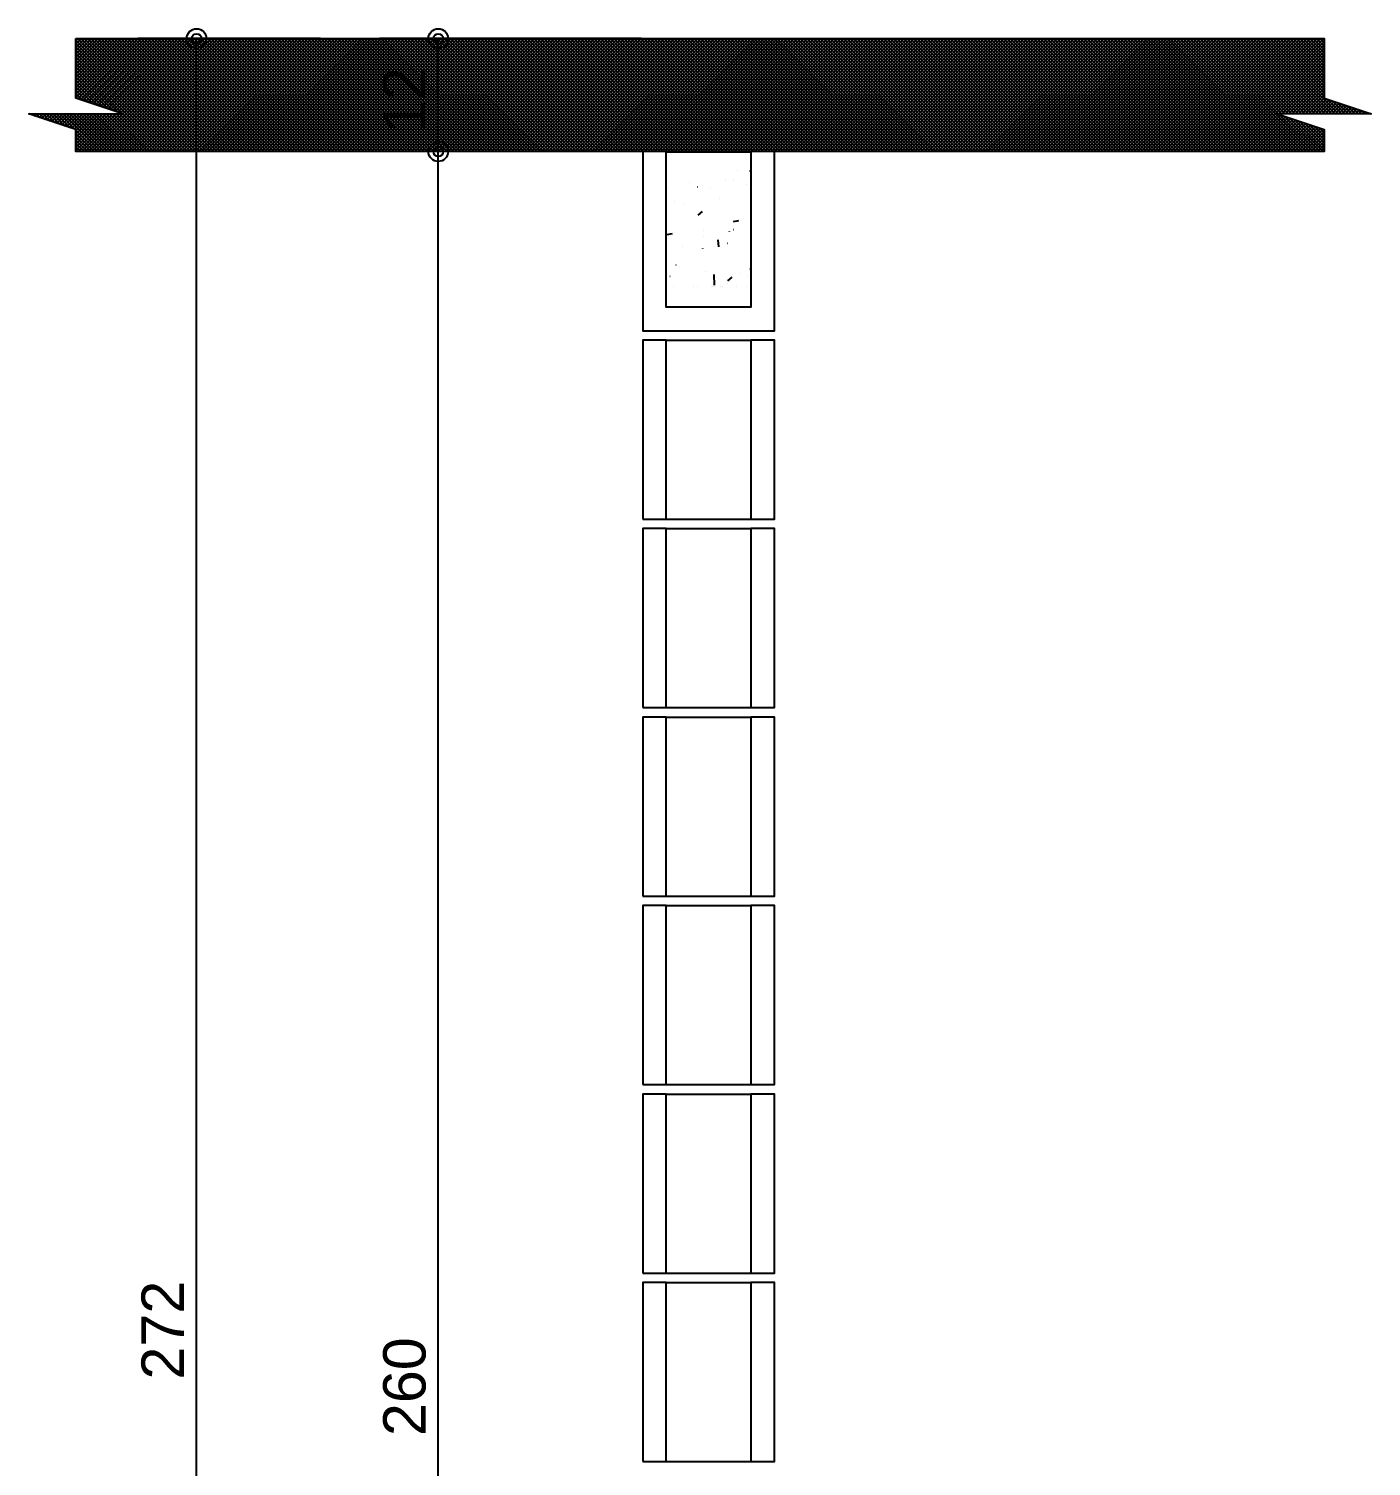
# Model space of a CAD drawing. Extents: x 0 to 119, y 0 to 84.
# Drawn here: x 14 to 19.7, y 29.19 to 35.29 of the extents above; entities that cross this region are included whole.
import ezdxf

# ---------------------------------------------------------------- set-up
doc = ezdxf.new("R2010")
doc.units = 0
doc.header["$MEASUREMENT"] = 0
for name, color, linetype in [('10', 252, 'CONTINUOUS'), ('29', 9, 'CONTINUOUS'), ('32', 250, 'CONTINUOUS'), ('6', 178, 'CONTINUOUS')]:
    doc.layers.add(name, color=color, linetype=linetype)
doc.styles.add('TQS_ARIAL', font='arial.ttf')

msp = doc.modelspace()

# ---------------------------------------------------------------- linework, layer by layer
at = {"layer": '10', "color": 252, "linetype": 'Continuous'}
for p, q in [((16.703845, 34.770653), (17.063845, 34.770653)), ((16.703845, 34.770653), (17.063845, 34.770653)), ((16.703845, 34.769575), (17.063845, 34.769575)), ((16.703845, 34.769575), (17.063845, 34.769575)), ((16.703845, 34.769575), (17.063845, 34.769575)), ((16.703845, 33.970653), (17.063845, 33.970653)), ((16.703845, 33.210653), (17.063845, 33.210653)), ((16.703845, 33.170653), (17.063845, 33.170653)), ((16.703845, 32.410653), (17.063845, 32.410653)), ((16.703845, 32.370653), (17.063845, 32.370653)), ((16.703845, 31.610653), (17.063845, 31.610653)), ((16.703845, 31.570653), (17.063845, 31.570653)), ((16.703845, 30.810653), (17.063845, 30.810653)), ((16.703845, 30.770653), (17.063845, 30.770653)), ((16.703845, 30.010653), (17.063845, 30.010653)), ((16.703845, 29.970653), (17.063845, 29.970653)), ((16.703845, 29.210653), (17.063845, 29.210653))]:
    msp.add_line(p, q, dxfattribs=at)
for points in [[(16.703845, 34.770653), (16.603845, 34.770653), (16.603845, 34.010653), (17.163845, 34.010653), (17.163845, 34.770653), (17.063845, 34.770653), (17.063845, 34.110653), (16.703845, 34.110653), (16.703845, 34.770653)], [(16.603845, 33.210653), (16.703845, 33.210653), (16.703845, 33.970653), (16.603845, 33.970653), (16.603845, 33.210653)], [(17.063845, 33.210653), (17.163845, 33.210653), (17.163845, 33.970653), (17.063845, 33.970653), (17.063845, 33.210653)], [(16.603845, 32.410653), (16.703845, 32.410653), (16.703845, 33.170653), (16.603845, 33.170653), (16.603845, 32.410653)], [(17.063845, 32.410653), (17.163845, 32.410653), (17.163845, 33.170653), (17.063845, 33.170653), (17.063845, 32.410653)], [(16.603845, 31.610653), (16.703845, 31.610653), (16.703845, 32.370653), (16.603845, 32.370653), (16.603845, 31.610653)], [(17.063845, 31.610653), (17.163845, 31.610653), (17.163845, 32.370653), (17.063845, 32.370653), (17.063845, 31.610653)], [(16.603845, 30.810653), (16.703845, 30.810653), (16.703845, 31.570653), (16.603845, 31.570653), (16.603845, 30.810653)], [(17.063845, 30.810653), (17.163845, 30.810653), (17.163845, 31.570653), (17.063845, 31.570653), (17.063845, 30.810653)], [(16.603845, 30.010653), (16.703845, 30.010653), (16.703845, 30.770653), (16.603845, 30.770653), (16.603845, 30.010653)], [(17.063845, 30.010653), (17.163845, 30.010653), (17.163845, 30.770653), (17.063845, 30.770653), (17.063845, 30.010653)], [(16.603845, 29.210653), (16.703845, 29.210653), (16.703845, 29.970653), (16.603845, 29.970653), (16.603845, 29.210653)], [(17.063845, 29.210653), (17.163845, 29.210653), (17.163845, 29.970653), (17.063845, 29.970653), (17.063845, 29.210653)]]:
    msp.add_lwpolyline(points, dxfattribs=at)
at = {"layer": '29', "color": 9, "linetype": 'Continuous'}
for p, q in [((14.196958, 35.000039), (14.447571, 35.250653)), ((14.196958, 35.014181), (14.433429, 35.250653)), ((14.196958, 35.028323), (14.419287, 35.250653)), ((14.196958, 35.042465), (14.405145, 35.250653)), ((14.196958, 35.056608), (14.391003, 35.250653)), ((14.196958, 35.07075), (14.376861, 35.250653)), ((14.196958, 35.084892), (14.362719, 35.250653)), ((14.196958, 35.099034), (14.348577, 35.250653)), ((14.196958, 35.113176), (14.334434, 35.250653)), ((14.196958, 35.127318), (14.320292, 35.250653)), ((14.196958, 35.14146), (14.30615, 35.250653)), ((14.196958, 35.155603), (14.292008, 35.250653)), ((14.196958, 35.169745), (14.277866, 35.250653)), ((14.196958, 35.183887), (14.263724, 35.250653)), ((14.196958, 35.198029), (14.249582, 35.250653)), ((14.196958, 35.212171), (14.235439, 35.250653)), ((14.196958, 35.226313), (14.221297, 35.250653)), ((14.196958, 35.240455), (14.207155, 35.250653)), ((14.196958, 35.243949), (14.670253, 34.770653)), ((14.196958, 35.229806), (14.656111, 34.770653)), ((14.196958, 35.215664), (14.641969, 34.770653)), ((14.204395, 35.250653), (14.684395, 34.770653)), ((14.205524, 34.994464), (14.461714, 35.250653)), ((14.216131, 34.990928), (14.475856, 35.250653)), ((14.218537, 35.250653), (14.698537, 34.770653)), ((14.226738, 34.987393), (14.489998, 35.250653)), ((14.23268, 35.250653), (14.71268, 34.770653)), ((14.236272, 34.770653), (14.716272, 35.250653)), ((14.237344, 34.983857), (14.50414, 35.250653)), ((14.246822, 35.250653), (14.726822, 34.770653)), ((14.247951, 34.980322), (14.518282, 35.250653)), ((14.250414, 34.770653), (14.730414, 35.250653)), ((14.258557, 34.976786), (14.532424, 35.250653)), ((14.260964, 35.250653), (14.740964, 34.770653)), ((14.264556, 34.770653), (14.744556, 35.250653)), ((14.269164, 34.973251), (14.546566, 35.250653)), ((14.275106, 35.250653), (14.755106, 34.770653)), ((14.278698, 34.770653), (14.758698, 35.250653)), ((14.279771, 34.969715), (14.560709, 35.250653)), ((14.289248, 35.250653), (14.769248, 34.770653)), ((14.290377, 34.96618), (14.574851, 35.250653)), ((14.292841, 34.770653), (14.772841, 35.250653)), ((14.300984, 34.962644), (14.588993, 35.250653)), ((14.30339, 35.250653), (14.78339, 34.770653)), ((14.306983, 34.770653), (14.786983, 35.250653)), ((14.311591, 34.959109), (14.603135, 35.250653)), ((14.317532, 35.250653), (14.797532, 34.770653)), ((14.321125, 34.770653), (14.801125, 35.250653)), ((14.322197, 34.955573), (14.617277, 35.250653)), ((14.331675, 35.250653), (14.811675, 34.770653)), ((14.332804, 34.952037), (14.631419, 35.250653)), ((14.335267, 34.770653), (14.815267, 35.250653)), ((14.34341, 34.948502), (14.645561, 35.250653)), ((14.345817, 35.250653), (14.825817, 34.770653)), ((14.349409, 34.770653), (14.829409, 35.250653)), ((14.354017, 34.944966), (14.659703, 35.250653)), ((14.359959, 35.250653), (14.839959, 34.770653)), ((14.363551, 34.770653), (14.843551, 35.250653)), ((14.364624, 34.941431), (14.673846, 35.250653)), ((14.374101, 35.250653), (14.854101, 34.770653)), ((14.37523, 34.937895), (14.687988, 35.250653)), ((14.377693, 34.770653), (14.857693, 35.250653)), ((14.385837, 34.93436), (14.70213, 35.250653)), ((14.388243, 35.250653), (14.868243, 34.770653)), ((14.391836, 34.770653), (14.871836, 35.250653)), ((14.402385, 35.250653), (14.882385, 34.770653)), ((14.405978, 34.770653), (14.885978, 35.250653)), ((14.416527, 35.250653), (14.896527, 34.770653)), ((14.42012, 34.770653), (14.90012, 35.250653)), ((14.430669, 35.250653), (14.910669, 34.770653)), ((14.434262, 34.770653), (14.914262, 35.250653)), ((14.444812, 35.250653), (14.924812, 34.770653)), ((14.448404, 34.770653), (14.928404, 35.250653)), ((14.458954, 35.250653), (14.938954, 34.770653)), ((14.462546, 34.770653), (14.942546, 35.250653)), ((14.473096, 35.250653), (14.953096, 34.770653)), ((14.476688, 34.770653), (14.956688, 35.250653)), ((14.487238, 35.250653), (14.967238, 34.770653)), ((14.49083, 34.770653), (14.97083, 35.250653)), ((14.50138, 35.250653), (14.98138, 34.770653)), ((14.504973, 34.770653), (14.984973, 35.250653)), ((14.515522, 35.250653), (14.995522, 34.770653)), ((14.519115, 34.770653), (14.999115, 35.250653)), ((14.529664, 35.250653), (15.009664, 34.770653)), ((14.533257, 34.770653), (15.013257, 35.250653)), ((14.543807, 35.250653), (15.023807, 34.770653)), ((14.547399, 34.770653), (15.027399, 35.250653)), ((14.557949, 35.250653), (15.037949, 34.770653)), ((14.561541, 34.770653), (15.041541, 35.250653)), ((14.572091, 35.250653), (15.052091, 34.770653)), ((14.575683, 34.770653), (15.055683, 35.250653)), ((14.586233, 35.250653), (15.066233, 34.770653)), ((14.589825, 34.770653), (15.069825, 35.250653)), ((14.600375, 35.250653), (15.080375, 34.770653)), ((14.603968, 34.770653), (15.083968, 35.250653)), ((14.614517, 35.250653), (15.094517, 34.770653)), ((14.61811, 34.770653), (15.09811, 35.250653)), ((14.628659, 35.250653), (15.108659, 34.770653)), ((14.632252, 34.770653), (15.112252, 35.250653)), ((14.642802, 35.250653), (15.122802, 34.770653)), ((14.646394, 34.770653), (15.126394, 35.250653)), ((14.656944, 35.250653), (15.136944, 34.770653)), ((14.660536, 34.770653), (15.140536, 35.250653)), ((14.671086, 35.250653), (15.151086, 34.770653)), ((14.674678, 34.770653), (15.154678, 35.250653)), ((14.685228, 35.250653), (15.165228, 34.770653)), ((14.68882, 34.770653), (15.16882, 35.250653)), ((14.69937, 35.250653), (15.17937, 34.770653)), ((14.702963, 34.770653), (15.182963, 35.250653)), ((14.713512, 35.250653), (15.193512, 34.770653)), ((14.717105, 34.770653), (15.197105, 35.250653)), ((14.727654, 35.250653), (15.207654, 34.770653)), ((14.731247, 34.770653), (15.211247, 35.250653)), ((14.741796, 35.250653), (15.221796, 34.770653)), ((14.745389, 34.770653), (15.225389, 35.250653)), ((14.755939, 35.250653), (15.235939, 34.770653)), ((14.759531, 34.770653), (15.239531, 35.250653)), ((14.770081, 35.250653), (15.250081, 34.770653)), ((14.773673, 34.770653), (15.253673, 35.250653)), ((14.784223, 35.250653), (15.264223, 34.770653)), ((14.787815, 34.770653), (15.267815, 35.250653)), ((14.798365, 35.250653), (15.278365, 34.770653)), ((14.801957, 34.770653), (15.281957, 35.250653)), ((14.812507, 35.250653), (15.292507, 34.770653)), ((14.8161, 34.770653), (15.2961, 35.250653)), ((14.826649, 35.250653), (15.306649, 34.770653)), ((14.830242, 34.770653), (15.310242, 35.250653)), ((14.840791, 35.250653), (15.320791, 34.770653)), ((14.844384, 34.770653), (15.324384, 35.250653)), ((14.854934, 35.250653), (15.334934, 34.770653)), ((14.858526, 34.770653), (15.338526, 35.250653)), ((14.869076, 35.250653), (15.349076, 34.770653)), ((14.872668, 34.770653), (15.352668, 35.250653)), ((14.883218, 35.250653), (15.363218, 34.770653)), ((14.88681, 34.770653), (15.36681, 35.250653)), ((14.89736, 35.250653), (15.37736, 34.770653)), ((14.900952, 34.770653), (15.380952, 35.250653)), ((14.911502, 35.250653), (15.391502, 34.770653)), ((14.915095, 34.770653), (15.395095, 35.250653)), ((14.925644, 35.250653), (15.405644, 34.770653)), ((14.929237, 34.770653), (15.409237, 35.250653)), ((14.939786, 35.250653), (15.419786, 34.770653)), ((14.943379, 34.770653), (15.423379, 35.250653)), ((14.953929, 35.250653), (15.433929, 34.770653)), ((14.957521, 34.770653), (15.437521, 35.250653)), ((14.968071, 35.250653), (15.448071, 34.770653)), ((14.971663, 34.770653), (15.451663, 35.250653)), ((14.982213, 35.250653), (15.462213, 34.770653)), ((14.985805, 34.770653), (15.465805, 35.250653)), ((14.996355, 35.250653), (15.476355, 34.770653)), ((14.999947, 34.770653), (15.479947, 35.250653)), ((15.010497, 35.250653), (15.490497, 34.770653)), ((15.014089, 34.770653), (15.494089, 35.250653)), ((15.024639, 35.250653), (15.504639, 34.770653)), ((15.028232, 34.770653), (15.508232, 35.250653)), ((15.038781, 35.250653), (15.518781, 34.770653)), ((15.042374, 34.770653), (15.522374, 35.250653)), ((15.052923, 35.250653), (15.532923, 34.770653)), ((15.056516, 34.770653), (15.536516, 35.250653)), ((15.067066, 35.250653), (15.547066, 34.770653)), ((15.070658, 34.770653), (15.550658, 35.250653)), ((15.081208, 35.250653), (15.561208, 34.770653)), ((15.0848, 34.770653), (15.5648, 35.250653)), ((15.09535, 35.250653), (15.57535, 34.770653)), ((15.098942, 34.770653), (15.578942, 35.250653)), ((15.109492, 35.250653), (15.589492, 34.770653)), ((15.113084, 34.770653), (15.593084, 35.250653)), ((15.123634, 35.250653), (15.603634, 34.770653)), ((15.127227, 34.770653), (15.607227, 35.250653)), ((15.137776, 35.250653), (15.617776, 34.770653)), ((15.141369, 34.770653), (15.621369, 35.250653)), ((15.151918, 35.250653), (15.631918, 34.770653)), ((15.155511, 34.770653), (15.635511, 35.250653)), ((15.166061, 35.250653), (15.646061, 34.770653)), ((15.169653, 34.770653), (15.649653, 35.250653)), ((15.180203, 35.250653), (15.660203, 34.770653)), ((15.183795, 34.770653), (15.663795, 35.250653)), ((15.194345, 35.250653), (15.674345, 34.770653)), ((15.197937, 34.770653), (15.677937, 35.250653)), ((15.208487, 35.250653), (15.688487, 34.770653)), ((15.212079, 34.770653), (15.692079, 35.250653)), ((15.222629, 35.250653), (15.702629, 34.770653)), ((15.226222, 34.770653), (15.706222, 35.250653)), ((15.236771, 35.250653), (15.716771, 34.770653)), ((15.240364, 34.770653), (15.720364, 35.250653)), ((15.250913, 35.250653), (15.730913, 34.770653)), ((15.254506, 34.770653), (15.734506, 35.250653)), ((15.265055, 35.250653), (15.745055, 34.770653)), ((15.268648, 34.770653), (15.748648, 35.250653)), ((15.279198, 35.250653), (15.759198, 34.770653)), ((15.28279, 34.770653), (15.76279, 35.250653)), ((15.29334, 35.250653), (15.77334, 34.770653)), ((15.296932, 34.770653), (15.776932, 35.250653)), ((15.307482, 35.250653), (15.787482, 34.770653)), ((15.311074, 34.770653), (15.791074, 35.250653)), ((15.321624, 35.250653), (15.801624, 34.770653)), ((15.325216, 34.770653), (15.805216, 35.250653)), ((15.335766, 35.250653), (15.815766, 34.770653)), ((15.339359, 34.770653), (15.819359, 35.250653)), ((15.349908, 35.250653), (15.829908, 34.770653)), ((15.353501, 34.770653), (15.833501, 35.250653)), ((15.36405, 35.250653), (15.84405, 34.770653)), ((15.367643, 34.770653), (15.847643, 35.250653)), ((15.378193, 35.250653), (15.858193, 34.770653)), ((15.381785, 34.770653), (15.861785, 35.250653)), ((15.392335, 35.250653), (15.872335, 34.770653)), ((15.395927, 34.770653), (15.875927, 35.250653)), ((15.406477, 35.250653), (15.886477, 34.770653)), ((15.410069, 34.770653), (15.890069, 35.250653)), ((15.420619, 35.250653), (15.900619, 34.770653)), ((15.424211, 34.770653), (15.904211, 35.250653)), ((15.434761, 35.250653), (15.914761, 34.770653)), ((15.438354, 34.770653), (15.918354, 35.250653)), ((15.448903, 35.250653), (15.928903, 34.770653)), ((15.452496, 34.770653), (15.932496, 35.250653)), ((15.463045, 35.250653), (15.943045, 34.770653)), ((15.466638, 34.770653), (15.946638, 35.250653)), ((15.477188, 35.250653), (15.957188, 34.770653)), ((15.48078, 34.770653), (15.96078, 35.250653)), ((15.49133, 35.250653), (15.97133, 34.770653)), ((15.494922, 34.770653), (15.974922, 35.250653)), ((15.505472, 35.250653), (15.985472, 34.770653)), ((15.509064, 34.770653), (15.989064, 35.250653)), ((15.519614, 35.250653), (15.999614, 34.770653)), ((15.523206, 34.770653), (16.003206, 35.250653)), ((15.533756, 35.250653), (16.013756, 34.770653)), ((15.537349, 34.770653), (16.017349, 35.250653)), ((15.547898, 35.250653), (16.027898, 34.770653)), ((15.551491, 34.770653), (16.031491, 35.250653)), ((15.56204, 35.250653), (16.04204, 34.770653)), ((15.565633, 34.770653), (16.045633, 35.250653)), ((15.576182, 35.250653), (16.056182, 34.770653)), ((15.579775, 34.770653), (16.059775, 35.250653)), ((15.590325, 35.250653), (16.070325, 34.770653)), ((15.593917, 34.770653), (16.073917, 35.250653)), ((15.604467, 35.250653), (16.084467, 34.770653)), ((15.608059, 34.770653), (16.088059, 35.250653)), ((15.618609, 35.250653), (16.098609, 34.770653)), ((15.622201, 34.770653), (16.102201, 35.250653)), ((15.632751, 35.250653), (16.112751, 34.770653)), ((15.636343, 34.770653), (16.116343, 35.250653)), ((15.646893, 35.250653), (16.126893, 34.770653)), ((15.650486, 34.770653), (16.130486, 35.250653)), ((15.661035, 35.250653), (16.141035, 34.770653)), ((15.664628, 34.770653), (16.144628, 35.250653)), ((15.675177, 35.250653), (16.155177, 34.770653)), ((15.67877, 34.770653), (16.15877, 35.250653)), ((15.68932, 35.250653), (16.16932, 34.770653)), ((15.692912, 34.770653), (16.172912, 35.250653)), ((15.703462, 35.250653), (16.183462, 34.770653)), ((15.707054, 34.770653), (16.187054, 35.250653)), ((15.717604, 35.250653), (16.197604, 34.770653)), ((15.721196, 34.770653), (16.201196, 35.250653)), ((15.731746, 35.250653), (16.211746, 34.770653)), ((15.735338, 34.770653), (16.215338, 35.250653)), ((15.745888, 35.250653), (16.225888, 34.770653)), ((15.749481, 34.770653), (16.229481, 35.250653)), ((15.76003, 35.250653), (16.24003, 34.770653)), ((15.763623, 34.770653), (16.243623, 35.250653)), ((15.774172, 35.250653), (16.254172, 34.770653)), ((15.777765, 34.770653), (16.257765, 35.250653)), ((15.788315, 35.250653), (16.268315, 34.770653)), ((15.791907, 34.770653), (16.271907, 35.250653)), ((15.802457, 35.250653), (16.282457, 34.770653)), ((15.806049, 34.770653), (16.286049, 35.250653)), ((15.816599, 35.250653), (16.296599, 34.770653)), ((15.820191, 34.770653), (16.300191, 35.250653)), ((15.830741, 35.250653), (16.310741, 34.770653)), ((15.834333, 34.770653), (16.314333, 35.250653)), ((15.844883, 35.250653), (16.324883, 34.770653)), ((15.848475, 34.770653), (16.328475, 35.250653)), ((15.859025, 35.250653), (16.339025, 34.770653)), ((15.862618, 34.770653), (16.342618, 35.250653)), ((15.873167, 35.250653), (16.353167, 34.770653)), ((15.87676, 34.770653), (16.35676, 35.250653)), ((15.887309, 35.250653), (16.367309, 34.770653)), ((15.890902, 34.770653), (16.370902, 35.250653)), ((15.901452, 35.250653), (16.381452, 34.770653)), ((15.905044, 34.770653), (16.385044, 35.250653)), ((15.915594, 35.250653), (16.395594, 34.770653)), ((15.919186, 34.770653), (16.399186, 35.250653)), ((15.929736, 35.250653), (16.409736, 34.770653)), ((15.933328, 34.770653), (16.413328, 35.250653)), ((15.943878, 35.250653), (16.423878, 34.770653)), ((15.94747, 34.770653), (16.42747, 35.250653)), ((15.95802, 35.250653), (16.43802, 34.770653)), ((15.961613, 34.770653), (16.441613, 35.250653)), ((15.972162, 35.250653), (16.452162, 34.770653)), ((15.975755, 34.770653), (16.455755, 35.250653)), ((15.986304, 35.250653), (16.466304, 34.770653)), ((15.989897, 34.770653), (16.469897, 35.250653)), ((16.000447, 35.250653), (16.480447, 34.770653)), ((16.004039, 34.770653), (16.484039, 35.250653)), ((16.014589, 35.250653), (16.494589, 34.770653)), ((16.018181, 34.770653), (16.498181, 35.250653)), ((16.028731, 35.250653), (16.508731, 34.770653)), ((16.032323, 34.770653), (16.512323, 35.250653)), ((16.042873, 35.250653), (16.522873, 34.770653)), ((16.046465, 34.770653), (16.526465, 35.250653)), ((16.057015, 35.250653), (16.537015, 34.770653)), ((16.060608, 34.770653), (16.540608, 35.250653)), ((16.071157, 35.250653), (16.551157, 34.770653)), ((16.07475, 34.770653), (16.55475, 35.250653)), ((16.085299, 35.250653), (16.565299, 34.770653)), ((16.088892, 34.770653), (16.568892, 35.250653)), ((16.099441, 35.250653), (16.579441, 34.770653)), ((16.103034, 34.770653), (16.583034, 35.250653)), ((16.113584, 35.250653), (16.593584, 34.770653)), ((16.117176, 34.770653), (16.597176, 35.250653)), ((16.127726, 35.250653), (16.607726, 34.770653)), ((16.131318, 34.770653), (16.611318, 35.250653)), ((16.141868, 35.250653), (16.621868, 34.770653)), ((16.14546, 34.770653), (16.62546, 35.250653)), ((16.15601, 35.250653), (16.63601, 34.770653)), ((16.159602, 34.770653), (16.639602, 35.250653)), ((16.170152, 35.250653), (16.650152, 34.770653)), ((16.173745, 34.770653), (16.653745, 35.250653)), ((16.184294, 35.250653), (16.664294, 34.770653)), ((16.187887, 34.770653), (16.667887, 35.250653)), ((16.198436, 35.250653), (16.678436, 34.770653)), ((16.202029, 34.770653), (16.682029, 35.250653)), ((16.212579, 35.250653), (16.692579, 34.770653)), ((16.216171, 34.770653), (16.696171, 35.250653)), ((16.226721, 35.250653), (16.706721, 34.770653)), ((16.230313, 34.770653), (16.710313, 35.250653)), ((16.240863, 35.250653), (16.720863, 34.770653)), ((16.244455, 34.770653), (16.724455, 35.250653)), ((16.255005, 35.250653), (16.735005, 34.770653)), ((16.258597, 34.770653), (16.738597, 35.250653)), ((16.269147, 35.250653), (16.749147, 34.770653)), ((16.27274, 34.770653), (16.75274, 35.250653)), ((16.283289, 35.250653), (16.763289, 34.770653)), ((16.286882, 34.770653), (16.766882, 35.250653)), ((16.297431, 35.250653), (16.777431, 34.770653)), ((16.301024, 34.770653), (16.781024, 35.250653)), ((16.311574, 35.250653), (16.791574, 34.770653)), ((16.315166, 34.770653), (16.795166, 35.250653)), ((16.325716, 35.250653), (16.805716, 34.770653)), ((16.329308, 34.770653), (16.809308, 35.250653)), ((16.339858, 35.250653), (16.819858, 34.770653)), ((16.34345, 34.770653), (16.82345, 35.250653)), ((16.354, 35.250653), (16.834, 34.770653)), ((16.357592, 34.770653), (16.837592, 35.250653)), ((16.368142, 35.250653), (16.848142, 34.770653)), ((16.371735, 34.770653), (16.851735, 35.250653)), ((16.382284, 35.250653), (16.862284, 34.770653)), ((16.385877, 34.770653), (16.865877, 35.250653)), ((16.396426, 35.250653), (16.876426, 34.770653)), ((16.400019, 34.770653), (16.880019, 35.250653)), ((16.410568, 35.250653), (16.890568, 34.770653)), ((16.414161, 34.770653), (16.894161, 35.250653)), ((16.424711, 35.250653), (16.904711, 34.770653)), ((16.428303, 34.770653), (16.908303, 35.250653)), ((16.438853, 35.250653), (16.918853, 34.770653)), ((16.442445, 34.770653), (16.922445, 35.250653)), ((16.452995, 35.250653), (16.932995, 34.770653)), ((16.456587, 34.770653), (16.936587, 35.250653)), ((16.467137, 35.250653), (16.947137, 34.770653)), ((16.470729, 34.770653), (16.950729, 35.250653)), ((16.481279, 35.250653), (16.961279, 34.770653)), ((16.484872, 34.770653), (16.964872, 35.250653)), ((16.495421, 35.250653), (16.975421, 34.770653)), ((16.499014, 34.770653), (16.979014, 35.250653)), ((16.509563, 35.250653), (16.989563, 34.770653)), ((16.513156, 34.770653), (16.993156, 35.250653)), ((16.523706, 35.250653), (17.003706, 34.770653)), ((16.527298, 34.770653), (17.007298, 35.250653)), ((16.537848, 35.250653), (17.017848, 34.770653)), ((16.54144, 34.770653), (17.02144, 35.250653)), ((16.55199, 35.250653), (17.03199, 34.770653)), ((16.555582, 34.770653), (17.035582, 35.250653)), ((16.566132, 35.250653), (17.046132, 34.770653)), ((16.569724, 34.770653), (17.049724, 35.250653)), ((16.580274, 35.250653), (17.060274, 34.770653)), ((16.583867, 34.770653), (17.063867, 35.250653)), ((16.594416, 35.250653), (17.074416, 34.770653)), ((16.598009, 34.770653), (17.078009, 35.250653)), ((16.608558, 35.250653), (17.088558, 34.770653)), ((16.612151, 34.770653), (17.092151, 35.250653)), ((16.622701, 35.250653), (17.102701, 34.770653)), ((16.626293, 34.770653), (17.106293, 35.250653)), ((16.636843, 35.250653), (17.116843, 34.770653)), ((16.640435, 34.770653), (17.120435, 35.250653)), ((16.650985, 35.250653), (17.130985, 34.770653)), ((16.654577, 34.770653), (17.134577, 35.250653)), ((16.665127, 35.250653), (17.145127, 34.770653)), ((16.668719, 34.770653), (17.148719, 35.250653)), ((16.679269, 35.250653), (17.159269, 34.770653)), ((16.682861, 34.770653), (17.162861, 35.250653)), ((16.693411, 35.250653), (17.173411, 34.770653)), ((16.697004, 34.770653), (17.177004, 35.250653)), ((16.707553, 35.250653), (17.187553, 34.770653)), ((16.711146, 34.770653), (17.191146, 35.250653)), ((16.721695, 35.250653), (17.201695, 34.770653)), ((16.725288, 34.770653), (17.205288, 35.250653)), ((16.735838, 35.250653), (17.215838, 34.770653)), ((16.73943, 34.770653), (17.21943, 35.250653)), ((16.74998, 35.250653), (17.22998, 34.770653)), ((16.753572, 34.770653), (17.233572, 35.250653)), ((16.764122, 35.250653), (17.244122, 34.770653)), ((16.767714, 34.770653), (17.247714, 35.250653)), ((16.778264, 35.250653), (17.258264, 34.770653)), ((16.781856, 34.770653), (17.261856, 35.250653)), ((16.792406, 35.250653), (17.272406, 34.770653)), ((16.795999, 34.770653), (17.275999, 35.250653)), ((16.806548, 35.250653), (17.286548, 34.770653)), ((16.810141, 34.770653), (17.290141, 35.250653)), ((16.82069, 35.250653), (17.30069, 34.770653)), ((16.824283, 34.770653), (17.304283, 35.250653)), ((16.834833, 35.250653), (17.314833, 34.770653)), ((16.838425, 34.770653), (17.318425, 35.250653)), ((16.848975, 35.250653), (17.328975, 34.770653)), ((16.852567, 34.770653), (17.332567, 35.250653)), ((16.863117, 35.250653), (17.343117, 34.770653)), ((16.866709, 34.770653), (17.346709, 35.250653)), ((16.877259, 35.250653), (17.357259, 34.770653)), ((16.880851, 34.770653), (17.360851, 35.250653)), ((16.891401, 35.250653), (17.371401, 34.770653)), ((16.894994, 34.770653), (17.374994, 35.250653)), ((16.905543, 35.250653), (17.385543, 34.770653)), ((16.909136, 34.770653), (17.389136, 35.250653)), ((16.919685, 35.250653), (17.399685, 34.770653)), ((16.923278, 34.770653), (17.403278, 35.250653)), ((16.933827, 35.250653), (17.413827, 34.770653)), ((16.93742, 34.770653), (17.41742, 35.250653)), ((16.94797, 35.250653), (17.42797, 34.770653)), ((16.951562, 34.770653), (17.431562, 35.250653)), ((16.962112, 35.250653), (17.442112, 34.770653)), ((16.965704, 34.770653), (17.445704, 35.250653)), ((16.976254, 35.250653), (17.456254, 34.770653)), ((16.979846, 34.770653), (17.459846, 35.250653)), ((16.990396, 35.250653), (17.470396, 34.770653)), ((16.993988, 34.770653), (17.473988, 35.250653)), ((17.004538, 35.250653), (17.484538, 34.770653)), ((17.008131, 34.770653), (17.488131, 35.250653)), ((17.01868, 35.250653), (17.49868, 34.770653)), ((17.022273, 34.770653), (17.502273, 35.250653)), ((17.032822, 35.250653), (17.512822, 34.770653)), ((17.036415, 34.770653), (17.516415, 35.250653)), ((17.046965, 35.250653), (17.526965, 34.770653)), ((17.050557, 34.770653), (17.530557, 35.250653)), ((17.061107, 35.250653), (17.541107, 34.770653)), ((17.064699, 34.770653), (17.544699, 35.250653)), ((17.075249, 35.250653), (17.555249, 34.770653)), ((17.078841, 34.770653), (17.558841, 35.250653)), ((17.089391, 35.250653), (17.569391, 34.770653)), ((17.092983, 34.770653), (17.572983, 35.250653)), ((17.103533, 35.250653), (17.583533, 34.770653)), ((17.107126, 34.770653), (17.587126, 35.250653)), ((17.117675, 35.250653), (17.597675, 34.770653)), ((17.121268, 34.770653), (17.601268, 35.250653)), ((17.131817, 35.250653), (17.611817, 34.770653)), ((17.13541, 34.770653), (17.61541, 35.250653)), ((17.14596, 35.250653), (17.62596, 34.770653)), ((17.149552, 34.770653), (17.629552, 35.250653)), ((17.160102, 35.250653), (17.640102, 34.770653)), ((17.163694, 34.770653), (17.643694, 35.250653)), ((17.174244, 35.250653), (17.654244, 34.770653)), ((17.177836, 34.770653), (17.657836, 35.250653)), ((17.188386, 35.250653), (17.668386, 34.770653)), ((17.191978, 34.770653), (17.671978, 35.250653)), ((17.202528, 35.250653), (17.682528, 34.770653)), ((17.206121, 34.770653), (17.686121, 35.250653)), ((17.21667, 35.250653), (17.69667, 34.770653)), ((17.220263, 34.770653), (17.700263, 35.250653)), ((17.230812, 35.250653), (17.710812, 34.770653)), ((17.234405, 34.770653), (17.714405, 35.250653)), ((17.244954, 35.250653), (17.724954, 34.770653)), ((17.248547, 34.770653), (17.728547, 35.250653)), ((17.259097, 35.250653), (17.739097, 34.770653)), ((17.262689, 34.770653), (17.742689, 35.250653)), ((17.273239, 35.250653), (17.753239, 34.770653)), ((17.276831, 34.770653), (17.756831, 35.250653)), ((17.287381, 35.250653), (17.767381, 34.770653)), ((17.290973, 34.770653), (17.770973, 35.250653)), ((17.301523, 35.250653), (17.781523, 34.770653)), ((17.305115, 34.770653), (17.785115, 35.250653)), ((17.315665, 35.250653), (17.795665, 34.770653)), ((17.319258, 34.770653), (17.799258, 35.250653)), ((17.329807, 35.250653), (17.809807, 34.770653)), ((17.3334, 34.770653), (17.8134, 35.250653)), ((17.343949, 35.250653), (17.823949, 34.770653)), ((17.347542, 34.770653), (17.827542, 35.250653)), ((17.358092, 35.250653), (17.838092, 34.770653)), ((17.361684, 34.770653), (17.841684, 35.250653)), ((17.372234, 35.250653), (17.852234, 34.770653)), ((17.375826, 34.770653), (17.855826, 35.250653)), ((17.386376, 35.250653), (17.866376, 34.770653)), ((17.389968, 34.770653), (17.869968, 35.250653)), ((17.400518, 35.250653), (17.880518, 34.770653)), ((17.40411, 34.770653), (17.88411, 35.250653)), ((17.41466, 35.250653), (17.89466, 34.770653)), ((17.418253, 34.770653), (17.898253, 35.250653)), ((17.428802, 35.250653), (17.908802, 34.770653)), ((17.432395, 34.770653), (17.912395, 35.250653)), ((17.442944, 35.250653), (17.922944, 34.770653)), ((17.446537, 34.770653), (17.926537, 35.250653)), ((17.457087, 35.250653), (17.937087, 34.770653)), ((17.460679, 34.770653), (17.940679, 35.250653)), ((17.471229, 35.250653), (17.951229, 34.770653)), ((17.474821, 34.770653), (17.954821, 35.250653)), ((17.485371, 35.250653), (17.965371, 34.770653)), ((17.488963, 34.770653), (17.968963, 35.250653)), ((17.499513, 35.250653), (17.979513, 34.770653)), ((17.503105, 34.770653), (17.983105, 35.250653)), ((17.513655, 35.250653), (17.993655, 34.770653)), ((17.517248, 34.770653), (17.997248, 35.250653)), ((17.527797, 35.250653), (18.007797, 34.770653)), ((17.53139, 34.770653), (18.01139, 35.250653)), ((17.541939, 35.250653), (18.021939, 34.770653)), ((17.545532, 34.770653), (18.025532, 35.250653)), ((17.556081, 35.250653), (18.036081, 34.770653)), ((17.559674, 34.770653), (18.039674, 35.250653)), ((17.570224, 35.250653), (18.050224, 34.770653)), ((17.573816, 34.770653), (18.053816, 35.250653)), ((17.584366, 35.250653), (18.064366, 34.770653)), ((17.587958, 34.770653), (18.067958, 35.250653)), ((17.598508, 35.250653), (18.078508, 34.770653)), ((17.6021, 34.770653), (18.0821, 35.250653)), ((17.61265, 35.250653), (18.09265, 34.770653)), ((17.616242, 34.770653), (18.096242, 35.250653)), ((17.626792, 35.250653), (18.106792, 34.770653)), ((17.630385, 34.770653), (18.110385, 35.250653)), ((17.640934, 35.250653), (18.120934, 34.770653)), ((17.644527, 34.770653), (18.124527, 35.250653)), ((17.655076, 35.250653), (18.135076, 34.770653)), ((17.658669, 34.770653), (18.138669, 35.250653)), ((17.669219, 35.250653), (18.149219, 34.770653)), ((17.672811, 34.770653), (18.152811, 35.250653)), ((17.683361, 35.250653), (18.163361, 34.770653)), ((17.686953, 34.770653), (18.166953, 35.250653)), ((17.697503, 35.250653), (18.177503, 34.770653)), ((17.701095, 34.770653), (18.181095, 35.250653)), ((17.711645, 35.250653), (18.191645, 34.770653)), ((17.715237, 34.770653), (18.195237, 35.250653)), ((17.725787, 35.250653), (18.205787, 34.770653)), ((17.72938, 34.770653), (18.20938, 35.250653)), ((17.739929, 35.250653), (18.219929, 34.770653)), ((17.743522, 34.770653), (18.223522, 35.250653)), ((17.754071, 35.250653), (18.234071, 34.770653)), ((17.757664, 34.770653), (18.237664, 35.250653)), ((17.768213, 35.250653), (18.248213, 34.770653)), ((17.771806, 34.770653), (18.251806, 35.250653)), ((17.782356, 35.250653), (18.262356, 34.770653)), ((17.785948, 34.770653), (18.265948, 35.250653)), ((17.796498, 35.250653), (18.276498, 34.770653)), ((17.80009, 34.770653), (18.28009, 35.250653)), ((17.81064, 35.250653), (18.29064, 34.770653)), ((17.814232, 34.770653), (18.294232, 35.250653)), ((17.824782, 35.250653), (18.304782, 34.770653)), ((17.828374, 34.770653), (18.308374, 35.250653)), ((17.838924, 35.250653), (18.318924, 34.770653)), ((17.842517, 34.770653), (18.322517, 35.250653)), ((17.853066, 35.250653), (18.333066, 34.770653)), ((17.856659, 34.770653), (18.336659, 35.250653)), ((17.867208, 35.250653), (18.347208, 34.770653)), ((17.870801, 34.770653), (18.350801, 35.250653)), ((17.881351, 35.250653), (18.361351, 34.770653)), ((17.884943, 34.770653), (18.364943, 35.250653)), ((17.895493, 35.250653), (18.375493, 34.770653)), ((17.899085, 34.770653), (18.379085, 35.250653)), ((17.909635, 35.250653), (18.389635, 34.770653)), ((17.913227, 34.770653), (18.393227, 35.250653)), ((17.923777, 35.250653), (18.403777, 34.770653)), ((17.927369, 34.770653), (18.407369, 35.250653)), ((17.937919, 35.250653), (18.417919, 34.770653)), ((17.941512, 34.770653), (18.421512, 35.250653)), ((17.952061, 35.250653), (18.432061, 34.770653)), ((17.955654, 34.770653), (18.435654, 35.250653)), ((17.966203, 35.250653), (18.446203, 34.770653)), ((17.969796, 34.770653), (18.449796, 35.250653)), ((17.980346, 35.250653), (18.460346, 34.770653)), ((17.983938, 34.770653), (18.463938, 35.250653)), ((17.994488, 35.250653), (18.474488, 34.770653)), ((17.99808, 34.770653), (18.47808, 35.250653)), ((18.00863, 35.250653), (18.48863, 34.770653)), ((18.012222, 34.770653), (18.492222, 35.250653)), ((18.022772, 35.250653), (18.502772, 34.770653)), ((18.026364, 34.770653), (18.506364, 35.250653)), ((18.036914, 35.250653), (18.516914, 34.770653)), ((18.040507, 34.770653), (18.520507, 35.250653)), ((18.051056, 35.250653), (18.531056, 34.770653)), ((18.054649, 34.770653), (18.534649, 35.250653)), ((18.065198, 35.250653), (18.545198, 34.770653)), ((18.068791, 34.770653), (18.548791, 35.250653)), ((18.07934, 35.250653), (18.55934, 34.770653)), ((18.082933, 34.770653), (18.562933, 35.250653)), ((18.093483, 35.250653), (18.573483, 34.770653)), ((18.097075, 34.770653), (18.577075, 35.250653)), ((18.107625, 35.250653), (18.587625, 34.770653)), ((18.111217, 34.770653), (18.591217, 35.250653)), ((18.121767, 35.250653), (18.601767, 34.770653)), ((18.125359, 34.770653), (18.605359, 35.250653)), ((18.135909, 35.250653), (18.615909, 34.770653)), ((18.139501, 34.770653), (18.619501, 35.250653)), ((18.150051, 35.250653), (18.630051, 34.770653)), ((18.153644, 34.770653), (18.633644, 35.250653)), ((18.164193, 35.250653), (18.644193, 34.770653)), ((18.167786, 34.770653), (18.647786, 35.250653)), ((18.178335, 35.250653), (18.658335, 34.770653)), ((18.181928, 34.770653), (18.661928, 35.250653)), ((18.192478, 35.250653), (18.672478, 34.770653)), ((18.19607, 34.770653), (18.67607, 35.250653)), ((18.20662, 35.250653), (18.68662, 34.770653)), ((18.210212, 34.770653), (18.690212, 35.250653)), ((18.220762, 35.250653), (18.700762, 34.770653)), ((18.224354, 34.770653), (18.704354, 35.250653)), ((18.234904, 35.250653), (18.714904, 34.770653)), ((18.238496, 34.770653), (18.718496, 35.250653)), ((18.249046, 35.250653), (18.729046, 34.770653)), ((18.252639, 34.770653), (18.732639, 35.250653)), ((18.263188, 35.250653), (18.743188, 34.770653)), ((18.266781, 34.770653), (18.746781, 35.250653)), ((18.27733, 35.250653), (18.75733, 34.770653)), ((18.280923, 34.770653), (18.760923, 35.250653)), ((18.291473, 35.250653), (18.771473, 34.770653)), ((18.295065, 34.770653), (18.775065, 35.250653)), ((18.305615, 35.250653), (18.785615, 34.770653)), ((18.309207, 34.770653), (18.789207, 35.250653)), ((18.319757, 35.250653), (18.799757, 34.770653)), ((18.323349, 34.770653), (18.803349, 35.250653)), ((18.333899, 35.250653), (18.813899, 34.770653)), ((18.337491, 34.770653), (18.817491, 35.250653)), ((18.348041, 35.250653), (18.828041, 34.770653)), ((18.351634, 34.770653), (18.831634, 35.250653)), ((18.362183, 35.250653), (18.842183, 34.770653)), ((18.365776, 34.770653), (18.845776, 35.250653)), ((18.376325, 35.250653), (18.856325, 34.770653)), ((18.379918, 34.770653), (18.859918, 35.250653)), ((18.390467, 35.250653), (18.870467, 34.770653)), ((18.39406, 34.770653), (18.87406, 35.250653)), ((18.40461, 35.250653), (18.88461, 34.770653)), ((18.408202, 34.770653), (18.888202, 35.250653)), ((18.418752, 35.250653), (18.898752, 34.770653)), ((18.422344, 34.770653), (18.902344, 35.250653)), ((18.432894, 35.250653), (18.912894, 34.770653)), ((18.436486, 34.770653), (18.916486, 35.250653)), ((18.447036, 35.250653), (18.927036, 34.770653)), ((18.450628, 34.770653), (18.930628, 35.250653)), ((18.461178, 35.250653), (18.941178, 34.770653)), ((18.464771, 34.770653), (18.944771, 35.250653)), ((18.47532, 35.250653), (18.95532, 34.770653)), ((18.478913, 34.770653), (18.958913, 35.250653)), ((18.489462, 35.250653), (18.969462, 34.770653)), ((18.493055, 34.770653), (18.973055, 35.250653)), ((18.503605, 35.250653), (18.983605, 34.770653)), ((18.507197, 34.770653), (18.987197, 35.250653)), ((18.517747, 35.250653), (18.997747, 34.770653)), ((18.521339, 34.770653), (19.001339, 35.250653)), ((18.531889, 35.250653), (19.011889, 34.770653)), ((18.535481, 34.770653), (19.015481, 35.250653)), ((18.546031, 35.250653), (19.026031, 34.770653)), ((18.549623, 34.770653), (19.029623, 35.250653)), ((18.560173, 35.250653), (19.040173, 34.770653)), ((18.563766, 34.770653), (19.043766, 35.250653)), ((18.574315, 35.250653), (19.054315, 34.770653)), ((18.577908, 34.770653), (19.057908, 35.250653)), ((18.588457, 35.250653), (19.068457, 34.770653)), ((18.59205, 34.770653), (19.07205, 35.250653)), ((18.602599, 35.250653), (19.082599, 34.770653)), ((18.606192, 34.770653), (19.086192, 35.250653)), ((18.616742, 35.250653), (19.096742, 34.770653)), ((18.620334, 34.770653), (19.100334, 35.250653)), ((18.630884, 35.250653), (19.110884, 34.770653)), ((18.634476, 34.770653), (19.114476, 35.250653)), ((18.645026, 35.250653), (19.125026, 34.770653)), ((18.648618, 34.770653), (19.128618, 35.250653)), ((18.659168, 35.250653), (19.139168, 34.770653)), ((18.66276, 34.770653), (19.14276, 35.250653)), ((18.67331, 35.250653), (19.15331, 34.770653)), ((18.676903, 34.770653), (19.156903, 35.250653)), ((18.687452, 35.250653), (19.167452, 34.770653)), ((18.691045, 34.770653), (19.171045, 35.250653)), ((18.701594, 35.250653), (19.181594, 34.770653)), ((18.705187, 34.770653), (19.185187, 35.250653)), ((18.715737, 35.250653), (19.195737, 34.770653)), ((18.719329, 34.770653), (19.199329, 35.250653)), ((18.729879, 35.250653), (19.209879, 34.770653)), ((18.733471, 34.770653), (19.213471, 35.250653)), ((18.744021, 35.250653), (19.224021, 34.770653)), ((18.747613, 34.770653), (19.227613, 35.250653)), ((18.758163, 35.250653), (19.238163, 34.770653)), ((18.761755, 34.770653), (19.241755, 35.250653)), ((18.772305, 35.250653), (19.252305, 34.770653)), ((18.775898, 34.770653), (19.255898, 35.250653)), ((18.786447, 35.250653), (19.266447, 34.770653)), ((18.79004, 34.770653), (19.27004, 35.250653)), ((18.800589, 35.250653), (19.280589, 34.770653)), ((18.804182, 34.770653), (19.284182, 35.250653)), ((18.814732, 35.250653), (19.294732, 34.770653)), ((18.818324, 34.770653), (19.298324, 35.250653)), ((18.828874, 35.250653), (19.308874, 34.770653)), ((18.832466, 34.770653), (19.312466, 35.250653)), ((18.843016, 35.250653), (19.323016, 34.770653)), ((18.846608, 34.770653), (19.326608, 35.250653)), ((18.857158, 35.250653), (19.337158, 34.770653)), ((18.86075, 34.770653), (19.34075, 35.250653)), ((18.8713, 35.250653), (19.3513, 34.770653)), ((18.874893, 34.770653), (19.354893, 35.250653)), ((18.885442, 35.250653), (19.365442, 34.770653)), ((18.889035, 34.770653), (19.369035, 35.250653)), ((18.899584, 35.250653), (19.379584, 34.770653)), ((18.903177, 34.770653), (19.383177, 35.250653)), ((18.913726, 35.250653), (19.393726, 34.770653)), ((18.917319, 34.770653), (19.397319, 35.250653)), ((18.927869, 35.250653), (19.407869, 34.770653)), ((18.931461, 34.770653), (19.411461, 35.250653)), ((18.942011, 35.250653), (19.422011, 34.770653)), ((18.945603, 34.770653), (19.425603, 35.250653)), ((18.956153, 35.250653), (19.436153, 34.770653)), ((18.959745, 34.770653), (19.439745, 35.250653)), ((18.970295, 35.250653), (19.450295, 34.770653)), ((18.973887, 34.770653), (19.453887, 35.250653)), ((18.984437, 35.250653), (19.304437, 34.930653)), ((18.98803, 34.770653), (19.46803, 35.250653)), ((18.998579, 35.250653), (19.318579, 34.930653)), ((19.002172, 34.770653), (19.482172, 35.250653)), ((19.012721, 35.250653), (19.332721, 34.930653)), ((19.016314, 34.770653), (19.496314, 35.250653)), ((19.026864, 35.250653), (19.346864, 34.930653)), ((19.030456, 34.770653), (19.497629, 35.237826)), ((19.041006, 35.250653), (19.361006, 34.930653)), ((19.044598, 34.770653), (19.497629, 35.223683)), ((19.055148, 35.250653), (19.375148, 34.930653)), ((19.05874, 34.770653), (19.497629, 35.209541)), ((19.06929, 35.250653), (19.38929, 34.930653)), ((19.083432, 35.250653), (19.403432, 34.930653)), ((19.097574, 35.250653), (19.417574, 34.930653)), ((19.111716, 35.250653), (19.431716, 34.930653)), ((19.125859, 35.250653), (19.445859, 34.930653)), ((19.140001, 35.250653), (19.460001, 34.930653)), ((19.154143, 35.250653), (19.474143, 34.930653)), ((19.168285, 35.250653), (19.488285, 34.930653)), ((19.182427, 35.250653), (19.502427, 34.930653)), ((19.196569, 35.250653), (19.516569, 34.930653)), ((19.210711, 35.250653), (19.530711, 34.930653)), ((19.224853, 35.250653), (19.544853, 34.930653)), ((19.238996, 35.250653), (19.558996, 34.930653)), ((19.253138, 35.250653), (19.497629, 35.006162)), ((19.26728, 35.250653), (19.497629, 35.020304)), ((19.281422, 35.250653), (19.497629, 35.034446)), ((19.295564, 35.250653), (19.497629, 35.048589)), ((19.309706, 35.250653), (19.497629, 35.062731)), ((19.323848, 35.250653), (19.497629, 35.076873)), ((19.337991, 35.250653), (19.497629, 35.091015)), ((19.352133, 35.250653), (19.497629, 35.105157)), ((19.366275, 35.250653), (19.497629, 35.119299)), ((19.380417, 35.250653), (19.497629, 35.133441)), ((19.394559, 35.250653), (19.497629, 35.147583)), ((19.408701, 35.250653), (19.497629, 35.161726)), ((19.422843, 35.250653), (19.497629, 35.175868)), ((19.436985, 35.250653), (19.497629, 35.19001)), ((19.451128, 35.250653), (19.497629, 35.204152)), ((19.46527, 35.250653), (19.497629, 35.218294)), ((19.479412, 35.250653), (19.497629, 35.232436)), ((19.493554, 35.250653), (19.497629, 35.246578)), ((14.196958, 35.201522), (14.627827, 34.770653)), ((14.196958, 35.18738), (14.613685, 34.770653)), ((14.196958, 35.173238), (14.599543, 34.770653)), ((14.196958, 35.159096), (14.5854, 34.770653)), ((19.072882, 34.770653), (19.497629, 35.195399)), ((19.087025, 34.770653), (19.497629, 35.181257)), ((19.101167, 34.770653), (19.497629, 35.167115)), ((19.115309, 34.770653), (19.497629, 35.152973)), ((14.196958, 35.144954), (14.571258, 34.770653)), ((14.196958, 35.130812), (14.557116, 34.770653)), ((14.196958, 35.116669), (14.375982, 34.937645)), ((14.196958, 35.102527), (14.354769, 34.944716)), ((14.196958, 35.088385), (14.333556, 34.951787)), ((19.129451, 34.770653), (19.497629, 35.138831)), ((19.303593, 34.930653), (19.497629, 35.124688)), ((19.317735, 34.930653), (19.497629, 35.110546)), ((19.331877, 34.930653), (19.497629, 35.096404)), ((14.196958, 35.074243), (14.312343, 34.958858)), ((14.196958, 35.060101), (14.29113, 34.965929)), ((14.196958, 35.045959), (14.269916, 34.973)), ((14.196958, 35.031817), (14.248703, 34.980071)), ((19.34602, 34.930653), (19.497629, 35.082262)), ((19.360162, 34.930653), (19.497629, 35.06812)), ((19.374304, 34.930653), (19.497629, 35.053978)), ((19.388446, 34.930653), (19.497629, 35.039836)), ((19.402588, 34.930653), (19.497629, 35.025693)), ((14.196958, 35.017674), (14.22749, 34.987142)), ((14.196958, 35.003532), (14.206277, 34.994213)), ((19.41673, 34.930653), (19.497629, 35.011551)), ((19.430872, 34.930653), (19.497629, 34.997319)), ((19.445014, 34.930653), (19.508168, 34.993806)), ((19.459157, 34.930653), (19.518774, 34.990271)), ((19.473299, 34.930653), (19.529381, 34.986735)), ((19.487441, 34.930653), (19.539988, 34.9832)), ((19.501583, 34.930653), (19.550594, 34.979664)), ((19.510893, 34.992898), (19.573138, 34.930653)), ((19.515725, 34.930653), (19.561201, 34.976129)), ((19.529867, 34.930653), (19.571807, 34.972593)), ((19.532106, 34.985827), (19.58728, 34.930653)), ((19.544009, 34.930653), (19.582414, 34.969058)), ((19.553319, 34.978756), (19.601422, 34.930653)), ((19.558152, 34.930653), (19.593021, 34.965522)), ((19.574532, 34.971685), (19.615564, 34.930653)), ((19.595745, 34.964614), (19.629706, 34.930653)), ((13.999459, 34.929819), (14.000292, 34.930653)), ((14.001136, 34.930653), (14.003226, 34.928564)), ((14.010065, 34.926284), (14.014434, 34.930653)), ((14.015278, 34.930653), (14.024439, 34.921492)), ((14.020672, 34.922748), (14.028577, 34.930653)), ((14.029421, 34.930653), (14.045652, 34.914421)), ((14.031278, 34.919213), (14.042719, 34.930653)), ((14.041885, 34.915677), (14.056861, 34.930653)), ((14.043563, 34.930653), (14.066865, 34.90735)), ((14.052492, 34.912142), (14.071003, 34.930653)), ((14.057705, 34.930653), (14.088079, 34.900279)), ((14.063098, 34.908606), (14.085145, 34.930653)), ((14.071847, 34.930653), (14.109292, 34.893208)), ((14.073705, 34.905071), (14.099287, 34.930653)), ((14.084311, 34.901535), (14.113429, 34.930653)), ((14.085989, 34.930653), (14.130505, 34.886137)), ((14.094918, 34.897999), (14.127571, 34.930653)), ((14.100131, 34.930653), (14.151718, 34.879066)), ((14.105525, 34.894464), (14.141714, 34.930653)), ((14.114273, 34.930653), (14.172931, 34.871995)), ((14.116131, 34.890928), (14.155856, 34.930653)), ((14.126738, 34.887393), (14.169998, 34.930653)), ((14.128416, 34.930653), (14.194145, 34.864924)), ((14.137344, 34.883857), (14.18414, 34.930653)), ((14.142558, 34.930653), (14.302558, 34.770653)), ((14.147951, 34.880322), (14.198282, 34.930653)), ((14.1567, 34.930653), (14.3167, 34.770653)), ((14.158558, 34.876786), (14.212424, 34.930653)), ((14.169164, 34.873251), (14.226566, 34.930653)), ((14.170842, 34.930653), (14.330842, 34.770653)), ((14.179771, 34.869715), (14.240709, 34.930653)), ((14.184984, 34.930653), (14.344984, 34.770653)), ((14.190377, 34.86618), (14.254851, 34.930653)), ((14.196958, 34.773765), (14.353846, 34.930653)), ((14.196958, 34.787907), (14.339703, 34.930653)), ((14.196958, 34.802049), (14.325561, 34.930653)), ((14.196958, 34.816191), (14.311419, 34.930653)), ((14.196958, 34.830333), (14.297277, 34.930653)), ((14.196958, 34.844476), (14.283135, 34.930653)), ((14.196958, 34.858618), (14.268993, 34.930653)), ((14.199126, 34.930653), (14.359126, 34.770653)), ((14.207988, 34.770653), (14.367988, 34.930653)), ((14.213268, 34.930653), (14.373268, 34.770653)), ((14.22213, 34.770653), (14.38213, 34.930653)), ((14.22741, 34.930653), (14.38741, 34.770653)), ((14.241553, 34.930653), (14.401553, 34.770653)), ((14.255695, 34.930653), (14.415695, 34.770653)), ((14.269837, 34.930653), (14.429837, 34.770653)), ((14.283979, 34.930653), (14.443979, 34.770653)), ((14.298121, 34.930653), (14.458121, 34.770653)), ((14.312263, 34.930653), (14.472263, 34.770653)), ((14.326405, 34.930653), (14.486405, 34.770653)), ((14.340548, 34.930653), (14.500548, 34.770653)), ((14.35469, 34.930653), (14.51469, 34.770653)), ((14.368832, 34.930653), (14.528832, 34.770653)), ((14.382974, 34.930653), (14.542974, 34.770653)), ((19.143593, 34.770653), (19.302102, 34.929162)), ((19.157735, 34.770653), (19.312709, 34.925626)), ((19.171877, 34.770653), (19.323315, 34.922091)), ((19.18602, 34.770653), (19.333922, 34.918555)), ((19.200162, 34.770653), (19.344528, 34.91502)), ((19.214304, 34.770653), (19.355135, 34.911484)), ((19.228446, 34.770653), (19.365742, 34.907949)), ((19.242588, 34.770653), (19.376348, 34.904413)), ((19.307841, 34.927249), (19.464437, 34.770653)), ((19.329055, 34.920178), (19.478579, 34.770653)), ((19.350268, 34.913106), (19.492721, 34.770653)), ((19.371481, 34.906035), (19.497629, 34.779888)), ((19.572294, 34.930653), (19.603627, 34.961987)), ((19.586436, 34.930653), (19.614234, 34.958451)), ((19.600578, 34.930653), (19.624841, 34.954916)), ((19.61472, 34.930653), (19.635447, 34.95138)), ((19.616958, 34.957543), (19.643848, 34.930653)), ((19.628862, 34.930653), (19.646054, 34.947844)), ((19.638172, 34.950472), (19.657991, 34.930653)), ((19.643004, 34.930653), (19.65666, 34.944309)), ((19.657146, 34.930653), (19.667267, 34.940773)), ((19.659385, 34.943401), (19.672133, 34.930653)), ((19.671289, 34.930653), (19.677874, 34.937238)), ((19.680598, 34.93633), (19.686275, 34.930653)), ((19.685431, 34.930653), (19.68848, 34.933702)), ((14.196958, 34.862111), (14.288416, 34.770653)), ((14.196958, 34.847969), (14.274273, 34.770653)), ((19.25673, 34.770653), (19.386955, 34.900878)), ((19.270872, 34.770653), (19.397561, 34.897342)), ((19.285014, 34.770653), (19.408168, 34.893806)), ((19.299157, 34.770653), (19.418775, 34.890271)), ((19.313299, 34.770653), (19.429381, 34.886735)), ((19.327441, 34.770653), (19.439988, 34.8832)), ((19.341583, 34.770653), (19.450594, 34.879664)), ((19.355725, 34.770653), (19.461201, 34.876129)), ((19.369867, 34.770653), (19.471808, 34.872593)), ((19.384009, 34.770653), (19.482414, 34.869058)), ((19.392694, 34.898964), (19.497629, 34.79403)), ((19.398152, 34.770653), (19.493021, 34.865522)), ((19.412294, 34.770653), (19.497629, 34.855988)), ((19.413908, 34.891893), (19.497629, 34.808172)), ((19.426436, 34.770653), (19.497629, 34.841846)), ((19.435121, 34.884822), (19.497629, 34.822314)), ((19.456334, 34.877751), (19.497629, 34.836457)), ((19.477547, 34.87068), (19.497629, 34.850599)), ((14.196958, 34.833827), (14.260131, 34.770653)), ((14.196958, 34.819685), (14.245989, 34.770653)), ((14.196958, 34.805542), (14.231847, 34.770653)), ((14.196958, 34.7914), (14.217705, 34.770653)), ((19.440578, 34.770653), (19.497629, 34.827704)), ((19.45472, 34.770653), (19.497629, 34.813561)), ((19.468862, 34.770653), (19.497629, 34.799419)), ((19.483004, 34.770653), (19.497629, 34.785277)), ((14.196958, 34.777258), (14.203563, 34.770653)), ((17.006093, 34.68937), (17.006145, 34.689766)), ((17.059589, 34.686194), (17.064495, 34.690311)), ((16.704495, 34.615468), (16.704495, 34.615468)), ((16.704495, 34.615468), (16.704495, 34.615468)), ((16.704495, 34.615468), (16.704495, 34.615468)), ((16.704495, 34.603223), (16.704495, 34.603223)), ((16.707393, 34.615595), (16.707792, 34.615612)), ((16.801287, 34.639465), (16.801531, 34.639783)), ((16.837269, 34.621265), (16.837669, 34.621283)), ((16.858819, 34.628112), (16.85921, 34.628199)), ((16.893207, 34.618579), (16.893259, 34.618975)), ((16.956449, 34.649756), (16.956839, 34.649843)), ((16.990529, 34.651713), (16.990773, 34.65203)), ((17.044272, 34.630303), (17.044671, 34.630321)), ((16.704495, 34.593899), (16.704495, 34.593899)), ((16.704495, 34.593899), (16.704495, 34.593899)), ((16.704495, 34.593899), (16.704495, 34.593899)), ((16.739802, 34.559336), (16.740046, 34.559654)), ((16.780321, 34.547788), (16.780373, 34.548184)), ((16.929044, 34.571584), (16.929288, 34.571901)), ((17.062556, 34.563559), (17.062947, 34.563646)), ((16.704495, 34.513323), (16.704495, 34.513323)), ((16.704495, 34.513323), (16.704495, 34.513323)), ((16.704495, 34.484179), (16.704495, 34.484179)), ((16.704495, 34.484179), (16.704495, 34.484179)), ((16.704495, 34.484179), (16.704495, 34.484179)), ((16.838968, 34.501071), (16.857353, 34.516498)), ((16.989126, 34.474166), (17.012685, 34.478745)), ((16.704495, 34.42817), (16.704495, 34.42817)), ((16.704495, 34.42817), (16.704495, 34.42817)), ((16.704495, 34.42817), (16.704495, 34.42817)), ((16.704495, 34.418839), (16.704495, 34.418839)), ((16.706417, 34.419213), (16.729976, 34.423792)), ((16.860353, 34.434975), (16.860753, 34.434993)), ((16.972051, 34.430801), (16.972103, 34.431198)), ((16.990229, 34.440646), (16.990629, 34.440663)), ((16.704495, 34.388235), (16.704495, 34.388235)), ((16.704495, 34.374458), (16.704495, 34.374458)), ((16.704495, 34.374458), (16.704495, 34.374458)), ((16.773932, 34.369438), (16.774175, 34.369755)), ((16.859165, 34.36001), (16.859218, 34.360407)), ((16.862107, 34.4094), (16.862498, 34.409486)), ((16.927053, 34.366668), (16.924438, 34.396553)), ((16.963174, 34.381685), (16.963418, 34.382003)), ((16.704495, 34.278946), (16.704495, 34.278946)), ((16.704495, 34.264737), (16.704495, 34.264737)), ((16.704495, 34.240872), (16.704495, 34.240872)), ((16.704495, 34.240872), (16.704495, 34.240872)), ((16.719593, 34.241531), (16.719992, 34.241549)), ((16.74628, 34.289219), (16.746332, 34.289616)), ((16.76124, 34.277317), (16.761631, 34.277404)), ((16.870155, 34.260461), (16.870399, 34.260778)), ((16.908341, 34.204281), (16.907411, 34.249272)), ((16.966081, 34.222773), (16.984466, 34.2382)), ((17.013313, 34.254355), (17.013713, 34.254373)), ((17.050348, 34.238859), (17.0504, 34.239256)), ((17.059397, 34.272709), (17.059641, 34.273026)), ((16.73417, 34.19724), (16.73417, 34.19724)), ((16.73417, 34.19724), (16.73417, 34.19724)), ((16.73417, 34.19724), (16.73417, 34.19724)), ((16.821645, 34.19724), (16.821645, 34.19724)), ((16.821645, 34.19724), (16.821645, 34.19724)), ((16.821645, 34.19724), (16.821645, 34.19724)), ((16.837736, 34.19724), (16.837736, 34.19724)), ((16.837736, 34.19724), (16.837736, 34.19724)), ((16.837736, 34.19724), (16.837736, 34.19724)), ((16.894956, 34.19724), (16.894956, 34.19724)), ((16.898715, 34.19724), (16.898715, 34.19724)), ((16.908486, 34.19724), (16.908486, 34.19724)), ((16.935652, 34.19724), (16.935652, 34.19724)), ((16.941302, 34.19724), (16.941302, 34.19724)), ((16.941302, 34.19724), (16.941302, 34.19724)), ((16.941302, 34.19724), (16.941302, 34.19724)), ((16.941876, 34.19724), (16.941876, 34.19724)), ((16.964977, 34.212764), (16.965368, 34.21285)), ((17.001489, 34.19724), (17.001489, 34.19724)), ((17.001489, 34.19724), (17.001489, 34.19724)), ((17.001489, 34.19724), (17.001489, 34.19724)), ((17.044868, 34.19724), (17.044868, 34.19724)), ((17.044868, 34.19724), (17.044868, 34.19724))]:
    msp.add_line(p, q, dxfattribs=at)
msp.add_lwpolyline([(14.196958, 35.250653), (19.497629, 35.250653), (19.497629, 34.997319), (19.697629, 34.930653), (19.297629, 34.930653), (19.497629, 34.863986), (19.497629, 34.770653), (14.196958, 34.770653), (14.196958, 34.863986), (13.996958, 34.930653), (14.396958, 34.930653), (14.196958, 34.997319), (14.196958, 35.250653)], dxfattribs=at)
at = {"layer": '32', "color": 250, "linetype": 'Continuous'}
for p, q in [((14.196958, 35.250653), (14.196958, 35.250653)), ((15.235912, 35.250653), (14.459549, 35.250653)), ((14.709549, 24.370653), (14.709549, 35.250653)), ((16.597293, 35.250653), (15.485912, 35.250653)), ((15.485912, 35.250653), (15.485912, 35.250653)), ((15.735912, 34.770653), (15.735912, 35.250653)), ((15.798381, 35.250653), (15.798381, 35.250653)), ((16.847293, 35.250653), (16.847293, 35.250653)), ((15.67689, 34.770653), (15.117979, 34.770653)), ((15.67689, 34.770653), (15.117979, 34.770653)), ((16.353845, 34.770653), (15.485912, 34.770653)), ((15.67689, 34.770653), (15.485912, 34.770653)), ((15.735912, 24.370653), (15.735912, 34.770653)), ((15.92689, 34.770653), (15.92689, 34.770653)), ((15.92689, 34.770653), (15.92689, 34.770653)), ((15.92689, 34.770653), (15.92689, 34.770653)), ((16.603845, 34.770653), (16.603845, 34.770653))]:
    msp.add_line(p, q, dxfattribs=at)
for centre, radius in [((14.709549, 35.250653), 0.041625), ((14.709549, 35.250653), 0.02075), ((15.735912, 35.250653), 0.041625), ((15.735912, 35.250653), 0.02075), ((15.735912, 34.770653), 0.041625), ((15.735912, 34.770653), 0.041625), ((15.735912, 34.770653), 0.02075), ((15.735912, 34.770653), 0.02075)]:
    msp.add_circle(centre, radius, dxfattribs=at)
at = {"layer": '6', "color": 178, "linetype": 'Continuous'}
msp.add_lwpolyline([(14.196958, 35.250653), (19.497629, 35.250653), (19.497629, 34.997319), (19.697629, 34.930653), (19.297629, 34.930653), (19.497629, 34.863986), (19.497629, 34.770653), (14.196958, 34.770653), (14.196958, 34.863986), (13.996958, 34.930653), (14.396958, 34.930653), (14.196958, 34.997319), (14.196958, 35.250653)], dxfattribs=at)

# ---------------------------------------------------------------- texts
at = {"layer": '32', "color": 250, "linetype": 'Continuous', "style": 'TQS_ARIAL'}
for s, p in [('12', (15.681912, 34.848653)), ('272', (14.655549, 29.558653)), ('260', (15.681912, 29.318653))]:
    msp.add_text(s, height=0.18, rotation=90, dxfattribs=at).set_placement(p)

doc.saveas('drawing.dxf')
